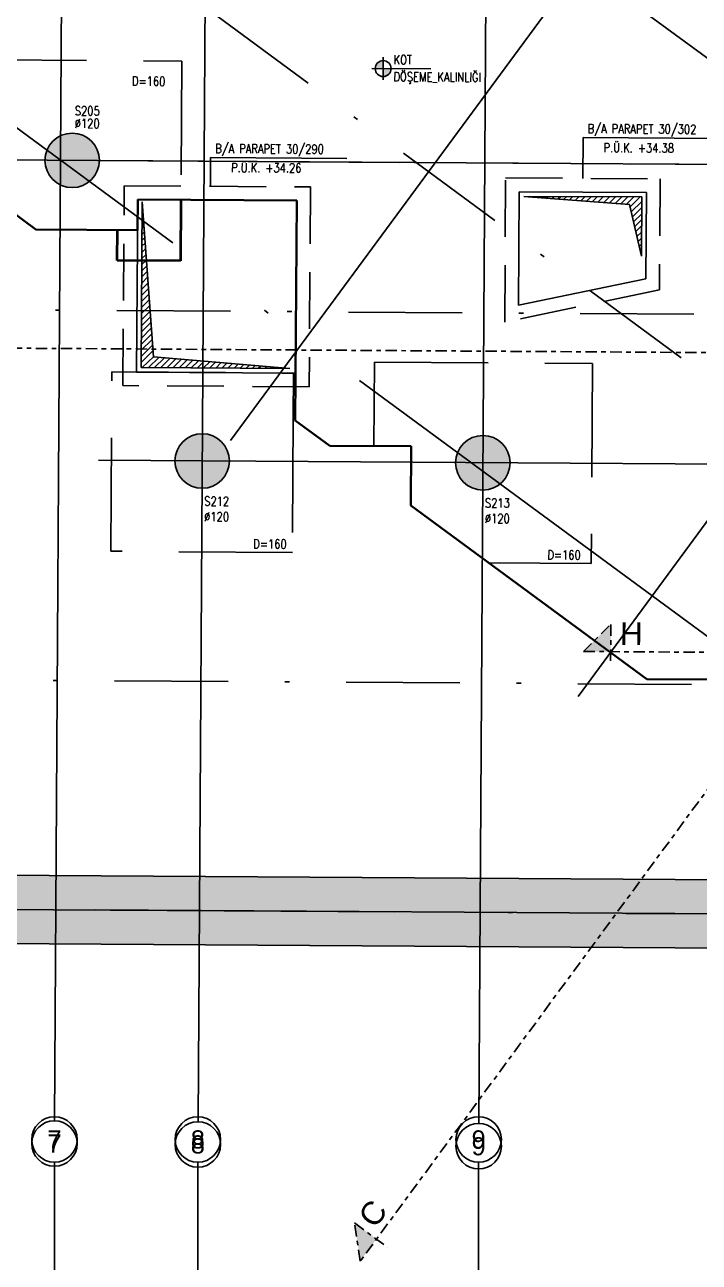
# Model space of a CAD drawing. Header units: millimetres. Extents: x 400392 to 401186, y 4543812 to 4544115.
# Drawn here: x 400710.02 to 400724.87, y 4544001.02 to 4544028.26 of the extents above; entities that cross this region are included whole.
import ezdxf
from ezdxf.enums import TextEntityAlignment as Align

# ---------------------------------------------------------------- set-up
doc = ezdxf.new("R2010")
doc.units = ezdxf.units.MM
for name, pattern in [('ACAD_ISO05W100', [33, 24, -3, 0, -3, 0, -3]), ('AKS', [3, 2.5, -0.25, 0, -0.25]), ('CENTER', [2, 1.25, -0.25, 0.25, -0.25]), ('DASHDOT2', [0.5, 0.25, -0.125, 0, -0.125]), ('HIDDEN', [0.375, 0.25, -0.125])]:
    doc.linetypes.add(name, pattern=pattern)
for name, color, linetype in [('aks prota', 2, 'AKS'), ('boşluk prota', 2, 'Continuous'), ('boşluk taraması prota', 252, 'Continuous'), ('caks prota', 4, 'Continuous'), ('iderzi_PROTA', 3, 'Continuous'), ('kesit tarama prota', 252, 'Continuous'), ('kiris prota', 6, 'Continuous'), ('kolon prota', 1, 'Continuous'), ('kolon tarama prota', 252, 'Continuous'), ('lkolon prota', 4, 'Continuous'), ('merdiven prota', 2, 'Continuous'), ('not prota', 2, 'Continuous'), ('not yazısı prota', 6, 'Continuous'), ('perde prota', 1, 'Continuous'), ('PRT-AL-TUNEL_EKSENI', 14, 'DASHDOT2'), ('skesit prota', 7, 'Continuous'), ('st-s_level (kot)', 6, 'Continuous'), ('st-s_levelmark (kot işareti)', 4, 'Continuous'), ('taks prota', 7, 'Continuous'), ('temel prota', 6, 'Continuous'), ('tkesit prota', 7, 'Continuous'), ('tkolon prota', 6, 'Continuous'), ('tnot prota', 4, 'Continuous')]:
    doc.layers.add(name, color=color, linetype=linetype)
doc.styles.add('Arial', font='Arial.ttf')
doc.styles.add('OLCU', font='romanstw.shx')
doc.styles.add('TAKS', font='Arial Unicode.ttf')
doc.styles.add('tkolon', font='romanstw.shx')
doc.styles.add('TNOT', font='romanstw.shx', dxfattribs={"width": 0.8, "height": 250})

msp = doc.modelspace()

# ---------------------------------------------------------------- hatches: boundary and pattern name
at = {"layer": 'kesit tarama prota'}
h = msp.add_hatch(color=256, dxfattribs=at)
h.dxf.hatch_style = 1
h.paths.add_polyline_path([(400722.92207, 4544015.06189), (400722.31828, 4544014.4657), (400722.91827, 4544014.4619)])
h = msp.add_hatch(color=256, dxfattribs=at)
h.dxf.hatch_style = 1
h.paths.add_polyline_path([(400717.27819, 4544001.88468), (400717.40562, 4544001.04577), (400717.76136, 4544001.52894)])
at = {"layer": 'kolon tarama prota'}
h = msp.add_hatch(color=256, dxfattribs=at)
h.dxf.hatch_style = 1
h.paths.add_polyline_path([(400731.80435, 4544007.89617), (400666.40778, 4544008.31037), (400666.58448, 4544036.20981), (400688.85022, 4544036.06878), (400690.97319, 4544038.95223), (400692.18111, 4544038.06288), (400689.60499, 4544034.56397), (400667.77496, 4544034.70224), (400667.61726, 4544009.80274), (400729.75018, 4544009.40921)])
h = msp.add_hatch(color=256, dxfattribs=at)
h.dxf.hatch_style = 1
edge = h.paths.add_edge_path()
edge.add_arc((400711.06237, 4544025.27789), 0.6, 359.637118, 719.637118)
h = msp.add_hatch(color=256, dxfattribs=at)
h.dxf.hatch_style = 1
edge = h.paths.add_edge_path()
edge.add_arc((400713.92428, 4544018.65963), 0.6, 359.637118, 719.637118)
h = msp.add_hatch(color=256, dxfattribs=at)
h.dxf.hatch_style = 1
edge = h.paths.add_edge_path()
edge.add_arc((400720.10391, 4544018.62049), 0.6, 359.637118, 719.637118)
at = {"layer": 'st-s_levelmark (kot işareti)'}
h = msp.add_hatch(color=256, dxfattribs=at)
h.paths.add_polyline_path([(400717.91043, 4544027.47337, 0.41421356), (400717.73432, 4544027.29948), (400717.90932, 4544027.29837)])
h.paths.add_polyline_path([(400718.08432, 4544027.29726), (400717.90932, 4544027.29837), (400717.90821, 4544027.12338, 0.41421356)])

# ---------------------------------------------------------------- linework, layer by layer
at = {"layer": 'aks prota', "ltscale": 10}
for p, q in [((400714.5497, 4544019.11008), (400742.23801, 4544056.71656)), ((400714.5497, 4544019.11008), (400742.23801, 4544056.71656)), ((400714.5497, 4544019.11008), (400742.23801, 4544056.71656)), ((400722.19934, 4544013.47792), (400749.88765, 4544051.08441)), ((400722.19934, 4544013.47792), (400749.88765, 4544051.08441)), ((400754.61948, 4544005.75163), (400694.76017, 4544049.82389)), ((400754.61948, 4544005.75163), (400694.76017, 4544049.82389)), ((400754.61948, 4544005.75163), (400694.76017, 4544049.82389)), ((400737.52004, 4544005.61281), (400688.68297, 4544041.56979)), ((400737.52004, 4544005.61281), (400688.68297, 4544041.56979)), ((400737.52004, 4544005.61281), (400688.68297, 4544041.56979)), ((400713.83223, 4544004.12564), (400714.05306, 4544038.99303)), ((400713.83223, 4544004.12564), (400714.05306, 4544038.99303)), ((400720.01178, 4544004.07392), (400720.23261, 4544038.9413)), ((400720.01178, 4544004.07392), (400720.23261, 4544038.9413)), ((400710.67221, 4544004.13307), (400710.89188, 4544038.81692)), ((400710.67221, 4544004.13307), (400710.89188, 4544038.81692)), ((400826.98405, 4544024.54369), (400661.06815, 4544025.59453)), ((400826.98405, 4544024.54369), (400661.06815, 4544025.59453)), ((400808.56238, 4544024.66037), (400685.15217, 4544025.44199)), ((400826.94224, 4544017.94382), (400661.02635, 4544018.99466)), ((400826.94224, 4544017.94382), (400661.02635, 4544018.99466)), ((400826.87954, 4544008.04402), (400660.96365, 4544009.09486)), ((400826.87954, 4544008.04402), (400660.96365, 4544009.09486)), ((400808.45787, 4544008.1607), (400685.04767, 4544008.94232)), ((400710.67073, 4543955.39459), (400710.67073, 4544003.22309)), ((400713.83073, 4543955.39459), (400713.83073, 4544003.22309)), ((400720.01048, 4543955.39459), (400720.01048, 4544003.22309))]:
    msp.add_line(p, q, dxfattribs=at)
at = {"layer": 'boşluk prota', "ltscale": 0.05}
for p, q in [((400723.33527, 4544024.30686), (400721.00243, 4544024.48146)), ((400721.00243, 4544024.48146), (400723.60242, 4544024.47156)), ((400723.60242, 4544024.47156), (400723.59419, 4544023.17158)), ((400712.58166, 4544020.71612), (400712.60476, 4544024.3633)), ((400712.60476, 4544024.3633), (400712.84925, 4544020.95179)), ((400723.59419, 4544023.17158), (400723.33527, 4544024.30686)), ((400712.84925, 4544020.95179), (400715.8523, 4544020.69541)), ((400715.8523, 4544020.69541), (400712.58166, 4544020.71612))]:
    msp.add_line(p, q, dxfattribs=at)
at = {"layer": 'boşluk taraması prota', "linetype": 'Continuous', "ltscale": 2}
for p, q in [((400721.13442, 4544024.48095), (400721.12559, 4544024.47224)), ((400721.26947, 4544024.48044), (400721.25161, 4544024.46281)), ((400721.40451, 4544024.47992), (400721.37762, 4544024.45338)), ((400721.53955, 4544024.47941), (400721.50364, 4544024.44394)), ((400721.6746, 4544024.4789), (400721.62965, 4544024.43451)), ((400721.80964, 4544024.47838), (400721.75566, 4544024.42508)), ((400721.94469, 4544024.47787), (400721.88168, 4544024.41565)), ((400722.07973, 4544024.47735), (400722.00769, 4544024.40622)), ((400722.21478, 4544024.47684), (400722.1337, 4544024.39679)), ((400722.34982, 4544024.47633), (400722.25972, 4544024.38736)), ((400722.48486, 4544024.47581), (400722.38573, 4544024.37793)), ((400722.61991, 4544024.4753), (400722.51174, 4544024.36849)), ((400722.75495, 4544024.47478), (400722.63776, 4544024.35906)), ((400722.89, 4544024.47427), (400722.76377, 4544024.34963)), ((400723.02504, 4544024.47375), (400722.88979, 4544024.3402)), ((400723.16009, 4544024.47324), (400723.0158, 4544024.33077)), ((400723.29513, 4544024.47273), (400723.14181, 4544024.32134)), ((400723.43017, 4544024.47221), (400723.26783, 4544024.31191)), ((400723.56522, 4544024.4717), (400723.34685, 4544024.25608)), ((400712.60369, 4544024.19449), (400712.61598, 4544024.20663)), ((400712.60454, 4544024.32919), (400712.60703, 4544024.33164)), ((400723.6018, 4544024.37396), (400723.37177, 4544024.14682)), ((400723.60095, 4544024.23926), (400723.39669, 4544024.03757)), ((400712.60198, 4544023.92508), (400712.6339, 4544023.95661)), ((400712.60283, 4544024.05979), (400712.62494, 4544024.08162)), ((400723.6001, 4544024.10456), (400723.4216, 4544023.92831)), ((400723.59924, 4544023.96986), (400723.44652, 4544023.81906)), ((400712.59942, 4544023.52098), (400712.66078, 4544023.58157)), ((400712.60027, 4544023.65568), (400712.65182, 4544023.70658)), ((400712.60113, 4544023.79038), (400712.64286, 4544023.83159)), ((400723.59839, 4544023.83516), (400723.47144, 4544023.7098)), ((400723.59754, 4544023.70045), (400723.49636, 4544023.60055)), ((400712.59771, 4544023.25158), (400712.6787, 4544023.33154)), ((400712.59857, 4544023.38628), (400712.66974, 4544023.45656)), ((400723.59668, 4544023.56575), (400723.52127, 4544023.49129)), ((400723.59583, 4544023.43105), (400723.54619, 4544023.38204)), ((400723.59498, 4544023.29635), (400723.57111, 4544023.27278)), ((400712.59601, 4544022.98218), (400712.69662, 4544023.08152)), ((400712.59686, 4544023.11688), (400712.68766, 4544023.20653)), ((400712.5943, 4544022.71277), (400712.71454, 4544022.8315)), ((400712.59516, 4544022.84748), (400712.70558, 4544022.95651)), ((400712.5926, 4544022.44337), (400712.73246, 4544022.58147)), ((400712.59345, 4544022.57807), (400712.7235, 4544022.70648)), ((400712.59004, 4544022.03927), (400712.75933, 4544022.20644)), ((400712.59089, 4544022.17397), (400712.75038, 4544022.33145)), ((400712.59174, 4544022.30867), (400712.74142, 4544022.45646)), ((400712.58833, 4544021.76987), (400712.77725, 4544021.95641)), ((400712.58918, 4544021.90457), (400712.76829, 4544022.08142)), ((400712.58662, 4544021.50046), (400712.79517, 4544021.70639)), ((400712.58748, 4544021.63516), (400712.78621, 4544021.8314)), ((400712.58492, 4544021.23106), (400712.81309, 4544021.45636)), ((400712.58577, 4544021.36576), (400712.80413, 4544021.58137)), ((400712.58321, 4544020.96166), (400712.83101, 4544021.20634)), ((400712.58406, 4544021.09636), (400712.82205, 4544021.33135)), ((400712.58236, 4544020.82696), (400712.83997, 4544021.08133)), ((400712.60552, 4544020.71597), (400712.84893, 4544020.95631)), ((400712.74022, 4544020.71512), (400712.96951, 4544020.94152)), ((400712.87493, 4544020.71427), (400713.09429, 4544020.93087)), ((400713.00963, 4544020.71341), (400713.21907, 4544020.92022)), ((400713.14433, 4544020.71256), (400713.34384, 4544020.90956)), ((400713.27903, 4544020.71171), (400713.46862, 4544020.89891)), ((400713.41373, 4544020.71085), (400713.5934, 4544020.88826)), ((400713.54843, 4544020.71), (400713.71817, 4544020.87761)), ((400713.68313, 4544020.70915), (400713.84295, 4544020.86695)), ((400713.81783, 4544020.70829), (400713.96773, 4544020.8563)), ((400713.95253, 4544020.70744), (400714.0925, 4544020.84565)), ((400714.08724, 4544020.70659), (400714.21728, 4544020.835)), ((400714.22194, 4544020.70573), (400714.34206, 4544020.82434)), ((400714.35664, 4544020.70488), (400714.46683, 4544020.81369)), ((400714.49134, 4544020.70403), (400714.59161, 4544020.80304)), ((400714.62604, 4544020.70318), (400714.71639, 4544020.79239)), ((400714.76074, 4544020.70232), (400714.84116, 4544020.78173)), ((400714.89544, 4544020.70147), (400714.96594, 4544020.77108)), ((400715.03014, 4544020.70062), (400715.09072, 4544020.76043)), ((400715.16485, 4544020.69976), (400715.21549, 4544020.74977)), ((400715.29955, 4544020.69891), (400715.34027, 4544020.73912)), ((400715.43425, 4544020.69806), (400715.46505, 4544020.72847)), ((400715.56895, 4544020.6972), (400715.58982, 4544020.71782)), ((400715.70365, 4544020.69635), (400715.7146, 4544020.70716)), ((400715.83835, 4544020.6955), (400715.83938, 4544020.69651))]:
    msp.add_line(p, q, dxfattribs=at)
at = {"layer": 'caks prota', "ltscale": 0.05}
for centre in [(400710.67174, 4544003.72309), (400710.67204, 4544003.63307), (400710.67204, 4544003.63307), (400713.82806, 4544003.7231), (400713.8283, 4544003.61308), (400713.8283, 4544003.61308), (400720.01048, 4544003.72309), (400720.0106, 4544003.57392), (400720.0106, 4544003.57392)]:
    msp.add_circle(centre, 0.5, dxfattribs=at)
at = {"layer": 'iderzi_PROTA', "linetype": 'ACAD_ISO05W100', "lineweight": 30, "ltscale": 2}
for p, q in [((400710.26121, 4544023.75824), (400707.17296, 4544026.03201)), ((400712.50509, 4544024.41668), (400712.50083, 4544023.74406)), ((400712.50509, 4544024.41668), (400712.50083, 4544023.74406)), ((400716.00502, 4544024.39452), (400712.50509, 4544024.41668)), ((400716.00502, 4544024.39452), (400712.50509, 4544024.41668)), ((400715.97435, 4544019.55186), (400716.00502, 4544024.39452)), ((400715.97436, 4544019.55314), (400716.00502, 4544024.39452)), ((400712.50083, 4544023.74406), (400710.26121, 4544023.75824)), ((400712.50083, 4544023.74406), (400710.26145, 4544023.75824)), ((400716.73237, 4544018.9951), (400715.97436, 4544019.55314)), ((400718.52855, 4544018.98372), (400716.73237, 4544018.9951)), ((400718.52029, 4544017.67885), (400718.52855, 4544018.98372)), ((400723.71195, 4544013.85679), (400718.52029, 4544017.67885)), ((400728.26306, 4544013.82796), (400723.71195, 4544013.85679))]:
    msp.add_line(p, q, dxfattribs=at)
at = {"layer": 'kiris prota', "linetype": 'HIDDEN', "ltscale": 5}
for p, q in [((400712.17913, 4544020.31867), (400712.207, 4544024.71858)), ((400712.207, 4544024.71858), (400716.30692, 4544024.69261)), ((400716.30692, 4544024.69261), (400716.27905, 4544020.2927)), ((400720.58493, 4544021.71951), (400720.60501, 4544024.89055)), ((400720.60501, 4544024.89055), (400724.00495, 4544024.86901)), ((400724.00495, 4544024.86901), (400723.98948, 4544022.42654)), ((400723.98948, 4544022.42654), (400720.58493, 4544021.71951)), ((400716.27905, 4544020.2927), (400712.17913, 4544020.31867))]:
    msp.add_line(p, q, dxfattribs=at)
at = {"layer": 'kolon prota', "color": 1}
for centre in [(400711.06237, 4544025.27789), (400713.92428, 4544018.65963), (400720.10391, 4544018.62049)]:
    msp.add_circle(centre, 0.6, dxfattribs=at)
at = {"layer": 'merdiven prota', "lineweight": 35}
for p, q in [((400713.45615, 4544024.41066), (400713.44761, 4544023.06274)), ((400712.05431, 4544023.07156), (400712.05859, 4544023.74686)), ((400713.44761, 4544023.06274), (400712.05431, 4544023.07156))]:
    msp.add_line(p, q, dxfattribs=at)
at = {"layer": 'not prota', "ltscale": 0.1}
for p, q in [((400722.30498, 4544024.87978), (400722.31067, 4544025.77804)), ((400722.31067, 4544025.77804), (400725.31061, 4544025.75904)), ((400714.10522, 4544024.70655), (400714.10923, 4544025.3399)), ((400714.10923, 4544025.3399), (400717.10917, 4544025.3209))]:
    msp.add_line(p, q, dxfattribs=at)
at = {"layer": 'not yazısı prota'}
for p, q in [((400712.48103, 4544020.61676), (400712.50509, 4544024.41668)), ((400712.50509, 4544024.41668), (400716.00502, 4544024.39452)), ((400716.00502, 4544024.39452), (400715.98095, 4544020.59459)), ((400720.88727, 4544022.0887), (400720.90311, 4544024.58865)), ((400720.90311, 4544024.58865), (400723.70305, 4544024.57092)), ((400723.70305, 4544024.57092), (400723.69102, 4544022.67096)), ((400723.69102, 4544022.67096), (400720.88727, 4544022.0887)), ((400715.98095, 4544020.59459), (400712.48103, 4544020.61676))]:
    msp.add_line(p, q, dxfattribs=at)
at = {"layer": 'perde prota'}
for p, q in [((400731.11046, 4544009.4006), (400667.61726, 4544009.80274)), ((400666.40778, 4544008.31037), (400733.16549, 4544007.88755))]:
    msp.add_line(p, q, dxfattribs=at)
at = {"layer": 'PRT-AL-TUNEL_EKSENI', "ltscale": 10}
for p, q in [((400745.00731, 4544005.81251), (400691.4103, 4544045.27407)), ((400661.04725, 4544022.2946), (400826.96314, 4544021.24376)), ((400660.99564, 4544014.14476), (400826.91153, 4544013.09392))]:
    msp.add_line(p, q, dxfattribs=at)
at = {"layer": 'skesit prota', "linetype": 'CENTER', "ltscale": 0.2}
for p, q in [((400756.16018, 4544053.68254), (400717.40562, 4544001.04577)), ((400656.36139, 4544021.48111), (400823.13878, 4544020.42481)), ((400722.31828, 4544014.4657), (400722.92207, 4544015.06189)), ((400722.92207, 4544015.06189), (400722.91637, 4544014.16191)), ((400722.31828, 4544014.4657), (400801.28213, 4544013.96558)), ((400717.27819, 4544001.88468), (400718.00294, 4544001.35107)), ((400717.40562, 4544001.04577), (400717.27819, 4544001.88468))]:
    msp.add_line(p, q, dxfattribs=at)
at = {"layer": 'st-s_levelmark (kot işareti)'}
for p, q in [((400717.9109, 4544027.54837), (400717.90774, 4544027.04838)), ((400718.9593, 4544027.29172), (400717.65932, 4544027.29995))]:
    msp.add_line(p, q, dxfattribs=at)
msp.add_circle((400717.90932, 4544027.29837), 0.175, dxfattribs=at)
at = {"layer": 'temel prota', "linetype": 'HIDDEN', "ltscale": 10}
for p, q in [((400708.8783, 4544027.49176), (400713.47548, 4544027.46265)), ((400713.47548, 4544027.46265), (400713.44761, 4544023.06274)), ((400710.26145, 4544023.75824), (400708.86118, 4544024.78947)), ((400712.05859, 4544023.74686), (400710.26145, 4544023.75824)), ((400712.05431, 4544023.07156), (400712.05859, 4544023.74686)), ((400713.44761, 4544023.06274), (400712.05431, 4544023.07156)), ((400711.91165, 4544016.67234), (400711.93666, 4544020.62021)), ((400711.93666, 4544020.62021), (400715.93658, 4544020.59487)), ((400715.93658, 4544020.59487), (400715.93018, 4544019.58439)), ((400717.7062, 4544018.98893), (400717.71789, 4544020.83565)), ((400717.71789, 4544020.83565), (400722.5178, 4544020.80525)), ((400722.5178, 4544020.80525), (400722.48993, 4544016.40534)), ((400715.93018, 4544019.58439), (400715.91157, 4544016.647)), ((400718.52855, 4544018.98372), (400717.7062, 4544018.98893)), ((400718.52029, 4544017.67885), (400718.52855, 4544018.98372)), ((400720.22854, 4544016.41966), (400718.52029, 4544017.67885)), ((400715.91157, 4544016.647), (400711.91165, 4544016.67234)), ((400722.48993, 4544016.40534), (400720.22854, 4544016.41966))]:
    msp.add_line(p, q, dxfattribs=at)

# ---------------------------------------------------------------- texts
at = {"layer": 'lkolon prota', "style": 'tkolon', "width": 0.8}
for p in [(400711.11734, 4544025.99306), (400713.96632, 4544017.3348), (400720.1479, 4544017.29564)]:
    msp.add_text('%%C120', height=0.2, rotation=359.637118, dxfattribs=at).set_placement(p)
at = {"layer": 'st-s_level (kot)', "color": 6, "style": 'OLCU', "width": 0.8}
for tag, p, rotation in [('KOT', (400718.13663, 4544027.39473), 359.637117), ('D=160', (400712.37803, 4544026.92385), 359.637118), ('DÖŞEME_KALINLIĞI', (400718.13427, 4544027.02064), 359.637117), ('D=160', (400715.04895, 4544016.73523), 359.637118), ('D=160', (400721.52404, 4544016.49421), 359.637118)]:
    msp.add_attdef(tag, p, '', height=0.2, rotation=rotation, dxfattribs=at)
at = {"layer": 'taks prota', "style": 'TAKS'}
for s, p in [('7', (400710.67174, 4544003.72309)), ('8', (400713.82806, 4544003.7231)), ('9', (400720.01048, 4544003.72309))]:
    msp.add_text(s, height=0.4, dxfattribs=at).set_placement(p, align=Align.MIDDLE_CENTER)
for s, p in [('7', (400710.67204, 4544003.63307)), ('7', (400710.67204, 4544003.63307)), ('8', (400713.8283, 4544003.61308)), ('8', (400713.8283, 4544003.61308)), ('9', (400720.0106, 4544003.57392)), ('9', (400720.0106, 4544003.57392))]:
    msp.add_text(s, height=0.4, rotation=359.637118, dxfattribs=at).set_placement(p, align=Align.MIDDLE_CENTER)
at = {"layer": 'tkesit prota', "style": 'Arial'}
for s, rotation, p in [('H', 359.637118, (400723.11921, 4544014.61063)), ('C', 53.637118, (400717.73205, 4544001.74213))]:
    msp.add_text(s, height=0.5, rotation=rotation, dxfattribs=at).set_placement(p)
at = {"layer": 'tkolon prota', "style": 'tkolon', "width": 0.8}
for s, p in [('S205', (400711.11873, 4544026.27037)), ('S212', (400713.96812, 4544017.67573)), ('S213', (400720.1497, 4544017.63658))]:
    msp.add_text(s, height=0.2, rotation=359.637118, dxfattribs=at).set_placement(p)
at = {"layer": 'tnot prota', "style": 'TNOT', "width": 0.8}
for s, p in [('B/A PARAPET 30/302', (400722.41193, 4544025.97741)), ('B/A PARAPET 30/290', (400714.2105, 4544025.53926)), ('P.Ü.K. +34.38', (400722.76215, 4544025.55776)), ('P.Ü.K. +34.26', (400714.56072, 4544025.11961))]:
    msp.add_text(s, height=0.2, rotation=359.637118, dxfattribs=at).set_placement(p, align=Align.MIDDLE_LEFT)

doc.saveas('drawing.dxf')
